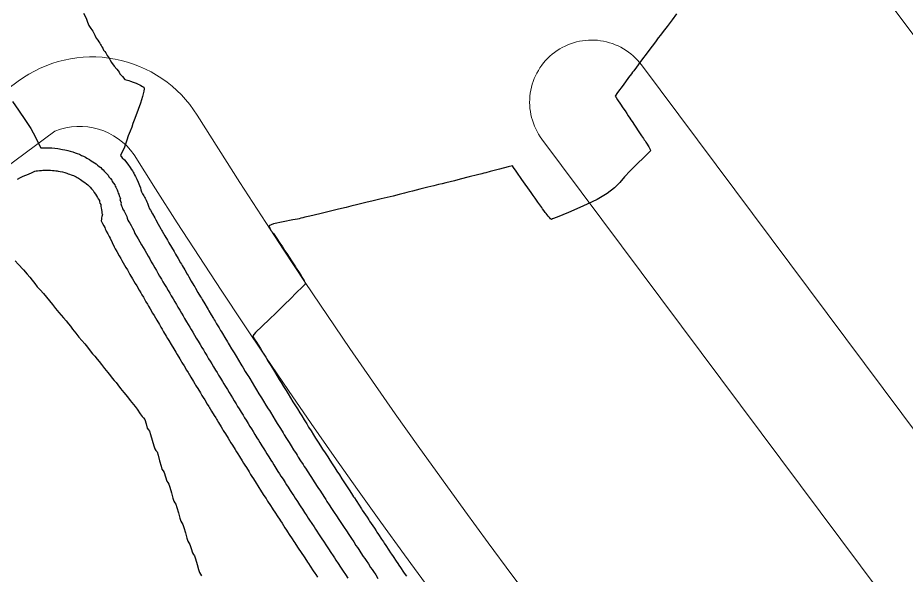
# Model space of a CAD drawing. Header units: millimetres. Extents: x 340454 to 342791, y 6993867 to 6995092.
# Drawn here: x 340914.52 to 340950.31, y 6994681.95 to 6994704.4 of the extents above; entities that cross this region are included whole.
import ezdxf

# ---------------------------------------------------------------- set-up
doc = ezdxf.new("R2010")
doc.units = ezdxf.units.MM
doc.header["$LTSCALE"] = 10
for name, color, linetype in [('T-HM-CURVA_INTERMEDIARIA', 45, 'Continuous'), ('T-HM-CURVA_MESTRA', 20, 'Continuous'), ('URB-Calçadas', 2, 'Continuous'), ('URB-Quadras', 3, 'Continuous')]:
    doc.layers.add(name, color=color, linetype=linetype)

msp = doc.modelspace()

# ---------------------------------------------------------------- linework, layer by layer
at = {"layer": 'T-HM-CURVA_INTERMEDIARIA', "color": 45, "linetype": 'Continuous', "lineweight": -3, "flags": 128}
for points, elevation in [([(340917.168, 6994704.588), (340917.271, 6994704.385), (340917.329, 6994704.222), (340917.381, 6994704.086), (340917.461, 6994703.977), (340917.544, 6994703.868), (340917.621, 6994703.709), (340917.677, 6994703.584), (340917.737, 6994703.505), (340917.788, 6994703.439), (340917.817, 6994703.379), (340917.843, 6994703.323), (340917.875, 6994703.281), (340917.907, 6994703.239), (340917.936, 6994703.176), (340917.972, 6994703.103), (340918.021, 6994703.039), (340918.065, 6994702.985), (340918.088, 6994702.936), (340918.112, 6994702.887), (340918.153, 6994702.835), (340918.199, 6994702.778), (340918.237, 6994702.696), (340918.286, 6994702.597), (340918.401, 6994702.459), (340918.508, 6994702.336), (340918.559, 6994702.269), (340918.599, 6994702.215), (340918.633, 6994702.147), (340918.732, 6994702.033), (340918.832, 6994701.922), (340918.889, 6994701.905), (340918.934, 6994701.89), (340918.985, 6994701.873), (340919.061, 6994701.846), (340919.162, 6994701.81), (340919.28, 6994701.764), (340919.369, 6994701.728), (340919.427, 6994701.703), (340919.479, 6994701.678), (340919.545, 6994701.642), (340919.597, 6994701.606), (340919.609, 6994701.54), (340919.588, 6994701.445), (340919.535, 6994701.227), (340919.461, 6994700.97), (340919.367, 6994700.705), (340919.267, 6994700.454), (340919.2, 6994700.282), (340919.154, 6994700.141), (340919.108, 6994700.001), (340919.045, 6994699.841), (340918.968, 6994699.644), (340918.911, 6994699.477), (340918.857, 6994699.308), (340918.802, 6994699.156), (340918.705, 6994698.974), (340918.655, 6994698.853), (340918.719, 6994698.768), (340918.81, 6994698.685), (340918.909, 6994698.56), (340918.982, 6994698.466), (340919.013, 6994698.42), (340919.044, 6994698.374), (340919.089, 6994698.305), (340919.133, 6994698.237), (340919.161, 6994698.189), (340919.188, 6994698.141), (340919.222, 6994698.079), (340919.262, 6994698.005), (340919.31, 6994697.908), (340919.371, 6994697.777), (340919.422, 6994697.646), (340919.456, 6994697.548), (340919.476, 6994697.473), (340919.497, 6994697.399), (340919.544, 6994697.31), (340919.588, 6994697.232), (340919.615, 6994697.185), (340919.643, 6994697.138), (340919.682, 6994697.06), (340919.718, 6994696.99), (340919.744, 6994696.935), (340919.787, 6994696.823), (340919.829, 6994696.712), (340919.859, 6994696.66), (340919.946, 6994696.508), (340920.036, 6994696.352), (340920.075, 6994696.265), (340920.177, 6994696.086), (340920.282, 6994695.904), (340920.31, 6994695.855), (340920.339, 6994695.805), (340920.442, 6994695.627), (340920.546, 6994695.448), (340920.575, 6994695.397), (340920.604, 6994695.346), (340920.707, 6994695.169), (340920.81, 6994694.991), (340920.84, 6994694.939), (340920.871, 6994694.887), (340920.973, 6994694.712), (340921.076, 6994694.536), (340921.107, 6994694.482), (340921.138, 6994694.429), (340921.24, 6994694.255), (340921.342, 6994694.08), (340921.374, 6994694.026), (340921.406, 6994693.971), (340921.507, 6994693.799), (340921.609, 6994693.625), (340921.642, 6994693.57), (340921.675, 6994693.514), (340921.776, 6994693.343), (340921.877, 6994693.171), (340921.911, 6994693.114), (340921.945, 6994693.057), (340922.045, 6994692.887), (340922.147, 6994692.717), (340922.181, 6994692.659), (340922.215, 6994692.601), (340922.308, 6994692.445), (340922.399, 6994692.292), (340922.432, 6994692.238), (340922.464, 6994692.184), (340922.523, 6994692.084), (340922.626, 6994691.913), (340922.688, 6994691.81), (340922.724, 6994691.75), (340922.76, 6994691.689), (340922.859, 6994691.523), (340922.959, 6994691.357), (340922.996, 6994691.296), (340923.033, 6994691.235), (340923.132, 6994691.07), (340923.232, 6994690.904), (340923.27, 6994690.842), (340923.307, 6994690.78), (340923.406, 6994690.617), (340923.506, 6994690.452), (340923.544, 6994690.389), (340923.582, 6994690.326), (340923.681, 6994690.164), (340923.78, 6994690.001), (340923.819, 6994689.937), (340923.858, 6994689.873), (340923.957, 6994689.711), (340924.056, 6994689.55), (340924.096, 6994689.485), (340924.135, 6994689.419), (340924.233, 6994689.26), (340924.332, 6994689.099), (340924.373, 6994689.033), (340924.413, 6994688.967), (340924.511, 6994688.809), (340924.609, 6994688.65), (340924.65, 6994688.582), (340924.692, 6994688.515), (340924.789, 6994688.358), (340924.886, 6994688.201), (340924.929, 6994688.132), (340924.971, 6994688.063), (340925.068, 6994687.908), (340925.164, 6994687.753), (340925.208, 6994687.682), (340925.252, 6994687.612), (340925.347, 6994687.459), (340925.444, 6994687.305), (340925.488, 6994687.233), (340925.533, 6994687.161), (340925.628, 6994687.01), (340925.724, 6994686.857), (340925.769, 6994686.784), (340925.815, 6994686.711), (340925.911, 6994686.562), (340926.008, 6994686.412), (340926.055, 6994686.338), (340926.103, 6994686.265), (340926.198, 6994686.117), (340926.294, 6994685.969), (340926.343, 6994685.894), (340926.391, 6994685.819), (340926.486, 6994685.672), (340926.582, 6994685.525), (340926.631, 6994685.449), (340926.681, 6994685.373), (340926.775, 6994685.228), (340926.87, 6994685.083), (340926.92, 6994685.006), (340926.971, 6994684.928), (340927.065, 6994684.785), (340927.159, 6994684.641), (340927.21, 6994684.562), (340927.262, 6994684.484), (340927.355, 6994684.342), (340927.449, 6994684.199), (340927.501, 6994684.119), (340927.554, 6994684.04), (340927.607, 6994683.96), (340927.66, 6994683.879), (340927.753, 6994683.738), (340927.847, 6994683.596), (340927.901, 6994683.515), (340927.955, 6994683.433), (340928.047, 6994683.294), (340928.14, 6994683.154), (340928.195, 6994683.071), (340928.251, 6994682.988), (340928.342, 6994682.85), (340928.435, 6994682.711), (340928.491, 6994682.627), (340928.547, 6994682.543), (340928.638, 6994682.407), (340928.73, 6994682.269), (340928.787, 6994682.184), (340928.845, 6994682.099), (340928.935, 6994681.964), (340929.026, 6994681.828)], 708), ([(340941.049, 6994704.561), (340940.871, 6994704.322), (340940.669, 6994704.052), (340940.52, 6994703.854), (340940.409, 6994703.707), (340940.318, 6994703.589), (340940.228, 6994703.471), (340940.12, 6994703.33), (340940.012, 6994703.188), (340939.869, 6994702.996), (340939.645, 6994702.694), (340939.436, 6994702.411), (340939.334, 6994702.273), (340939.284, 6994702.208), (340939.235, 6994702.143), (340939.123, 6994701.993), (340938.898, 6994701.689), (340938.677, 6994701.39), (340938.577, 6994701.252), (340938.618, 6994701.19), (340938.678, 6994701.1), (340938.797, 6994700.921), (340938.892, 6994700.778), (340938.977, 6994700.65), (340939.046, 6994700.547), (340939.111, 6994700.45), (340939.167, 6994700.366), (340939.216, 6994700.293), (340939.265, 6994700.22), (340939.361, 6994700.076), (340939.443, 6994699.954), (340939.485, 6994699.892), (340939.563, 6994699.776), (340939.647, 6994699.651), (340939.684, 6994699.596), (340939.719, 6994699.543), (340939.752, 6994699.492), (340939.783, 6994699.444), (340939.812, 6994699.399), (340939.837, 6994699.36), (340939.866, 6994699.314), (340939.904, 6994699.252), (340939.932, 6994699.204), (340939.96, 6994699.157), (340939.991, 6994699.098), (340940.008, 6994699.043), (340939.93, 6994698.967), (340939.733, 6994698.775), (340939.468, 6994698.518), (340939.187, 6994698.242), (340938.955, 6994697.993), (340938.764, 6994697.77), (340938.554, 6994697.553), (340938.263, 6994697.321), (340937.854, 6994697.09), (340937.285, 6994696.822), (340936.7, 6994696.567), (340936.243, 6994696.376), (340936.058, 6994696.301), (340936.015, 6994696.274), (340935.974, 6994696.306), (340935.931, 6994696.354), (340935.887, 6994696.407), (340935.835, 6994696.474), (340935.802, 6994696.517), (340935.765, 6994696.565), (340935.712, 6994696.637), (340935.657, 6994696.711), (340935.621, 6994696.761), (340935.586, 6994696.811), (340935.47, 6994696.975), (340935.353, 6994697.14), (340935.316, 6994697.193), (340935.279, 6994697.245), (340935.193, 6994697.368), (340935.063, 6994697.553), (340934.961, 6994697.698), (340934.889, 6994697.801), (340934.823, 6994697.894), (340934.773, 6994697.966), (340934.739, 6994698.015), (340934.705, 6994698.063), (340934.593, 6994698.225), (340934.485, 6994698.38), (340934.441, 6994698.442), (340934.276, 6994698.401), (340933.916, 6994698.307), (340933.55, 6994698.211), (340933.368, 6994698.164), (340933.287, 6994698.144), (340933.207, 6994698.124), (340933.041, 6994698.082), (340932.7, 6994697.994), (340932.336, 6994697.9), (340932.103, 6994697.84), (340931.928, 6994697.797), (340931.753, 6994697.755), (340931.608, 6994697.72), (340931.461, 6994697.684), (340931.28, 6994697.64), (340931.039, 6994697.579), (340930.712, 6994697.496), (340930.423, 6994697.423), (340930.296, 6994697.39), (340930.236, 6994697.375), (340930.182, 6994697.362), (340930.092, 6994697.339), (340929.885, 6994697.285), (340929.636, 6994697.222), (340929.4, 6994697.165), (340929.148, 6994697.105), (340928.837, 6994697.031), (340928.539, 6994696.96), (340928.217, 6994696.883), (340927.93, 6994696.814), (340927.74, 6994696.768), (340927.558, 6994696.722), (340927.376, 6994696.676), (340927.112, 6994696.613), (340926.684, 6994696.512), (340926.28, 6994696.416), (340926.084, 6994696.369), (340925.993, 6994696.347), (340925.913, 6994696.327), (340925.846, 6994696.31), (340925.779, 6994696.293), (340925.593, 6994696.26), (340925.206, 6994696.188), (340924.817, 6994696.101), (340924.626, 6994696.023), (340924.71, 6994695.841), (340924.824, 6994695.717), (340924.875, 6994695.638), (340924.954, 6994695.516), (340925.051, 6994695.368), (340925.105, 6994695.284), (340925.16, 6994695.199), (340925.217, 6994695.112), (340925.277, 6994695.02), (340925.348, 6994694.911), (340925.446, 6994694.762), (340925.541, 6994694.615), (340925.647, 6994694.454), (340925.699, 6994694.375), (340925.732, 6994694.324), (340925.764, 6994694.276), (340925.798, 6994694.222), (340925.849, 6994694.143), (340925.894, 6994694.072), (340925.928, 6994694.018), (340925.962, 6994693.963), (340926.01, 6994693.882), (340926.055, 6994693.803), (340926.093, 6994693.73), (340926.109, 6994693.683), (340926.069, 6994693.648), (340925.973, 6994693.554), (340925.748, 6994693.333), (340925.483, 6994693.073), (340925.278, 6994692.87), (340925.115, 6994692.709), (340924.91, 6994692.506), (340924.659, 6994692.268), (340924.356, 6994691.985), (340924.098, 6994691.734), (340923.985, 6994691.59), (340924.034, 6994691.47), (340924.133, 6994691.344), (340924.202, 6994691.23), (340924.293, 6994691.079), (340924.405, 6994690.895), (340924.503, 6994690.735), (340924.58, 6994690.607), (340924.678, 6994690.446), (340924.776, 6994690.286), (340924.854, 6994690.159), (340924.952, 6994689.998), (340925.05, 6994689.838), (340925.128, 6994689.711), (340925.227, 6994689.55), (340925.325, 6994689.39), (340925.403, 6994689.263), (340925.502, 6994689.103), (340925.601, 6994688.943), (340925.68, 6994688.816), (340925.779, 6994688.656), (340925.878, 6994688.496), (340925.957, 6994688.369), (340926.056, 6994688.21), (340926.155, 6994688.05), (340926.234, 6994687.923), (340926.334, 6994687.764), (340926.434, 6994687.604), (340926.513, 6994687.477), (340926.613, 6994687.318), (340926.714, 6994687.16), (340926.795, 6994687.034), (340926.898, 6994686.876), (340927, 6994686.717), (340927.081, 6994686.592), (340927.183, 6994686.434), (340927.286, 6994686.276), (340927.367, 6994686.15), (340927.47, 6994685.992), (340927.573, 6994685.835), (340927.654, 6994685.709), (340927.757, 6994685.552), (340927.888, 6994685.351), (340927.998, 6994685.183), (340928.045, 6994685.111), (340928.074, 6994685.068), (340928.142, 6994684.964), (340928.266, 6994684.775), (340928.334, 6994684.671), (340928.365, 6994684.625), (340928.395, 6994684.579), (340928.463, 6994684.476), (340928.588, 6994684.287), (340928.656, 6994684.183), (340928.689, 6994684.134), (340928.757, 6994684.032), (340928.881, 6994683.845), (340928.949, 6994683.742), (340928.983, 6994683.69), (340929.051, 6994683.589), (340929.174, 6994683.403), (340929.242, 6994683.301), (340929.278, 6994683.247), (340929.346, 6994683.146), (340929.469, 6994682.962), (340929.536, 6994682.861), (340929.574, 6994682.804), (340929.642, 6994682.704), (340929.764, 6994682.522), (340929.831, 6994682.421), (340929.871, 6994682.362), (340929.938, 6994682.262), (340930.06, 6994682.082), (340930.127, 6994681.982), (340930.169, 6994681.92)], 707), ([(340914.3, 6994701.031), (340914.544, 6994700.682), (340914.824, 6994700.272), (340915.039, 6994699.938), (340915.227, 6994699.59), (340915.372, 6994699.292), (340915.44, 6994699.159), (340915.514, 6994699.159), (340915.579, 6994699.168), (340915.647, 6994699.168), (340915.733, 6994699.167), (340915.798, 6994699.165), (340915.893, 6994699.16), (340916.011, 6994699.149), (340916.125, 6994699.138), (340916.196, 6994699.126), (340916.254, 6994699.117), (340916.324, 6994699.105), (340916.406, 6994699.088), (340916.474, 6994699.073), (340916.529, 6994699.057), (340916.63, 6994699.031), (340916.737, 6994699.003), (340916.824, 6994698.968), (340916.911, 6994698.937), (340916.998, 6994698.905), (340917.087, 6994698.861), (340917.161, 6994698.828), (340917.241, 6994698.791), (340917.303, 6994698.756), (340917.353, 6994698.726), (340917.412, 6994698.689), (340917.479, 6994698.648), (340917.542, 6994698.606), (340917.607, 6994698.563), (340917.673, 6994698.519), (340917.731, 6994698.465), (340917.791, 6994698.42), (340917.859, 6994698.368), (340917.909, 6994698.319), (340917.954, 6994698.273), (340917.995, 6994698.231), (340918.035, 6994698.189), (340918.099, 6994698.122), (340918.155, 6994698.062), (340918.189, 6994697.999), (340918.249, 6994697.931), (340918.307, 6994697.865), (340918.317, 6994697.812), (340918.367, 6994697.748), (340918.421, 6994697.677), (340918.441, 6994697.628), (340918.461, 6994697.579), (340918.488, 6994697.527), (340918.514, 6994697.478), (340918.545, 6994697.393), (340918.565, 6994697.345), (340918.587, 6994697.293), (340918.62, 6994697.208), (340918.648, 6994697.131), (340918.634, 6994697.081), (340918.661, 6994697.017), (340918.687, 6994696.952), (340918.669, 6994696.906), (340918.696, 6994696.828), (340918.716, 6994696.771), (340918.74, 6994696.709), (340918.77, 6994696.657), (340918.799, 6994696.611), (340918.84, 6994696.539), (340918.881, 6994696.457), (340918.904, 6994696.394), (340918.926, 6994696.333), (340918.955, 6994696.258), (340918.992, 6994696.192), (340919.03, 6994696.126), (340919.08, 6994696.042), (340919.139, 6994695.937), (340919.185, 6994695.833), (340919.235, 6994695.721), (340919.295, 6994695.614), (340919.362, 6994695.5), (340919.432, 6994695.38), (340919.501, 6994695.26), (340919.564, 6994695.15), (340919.628, 6994695.04), (340919.698, 6994694.919), (340919.767, 6994694.799), (340919.831, 6994694.69), (340919.894, 6994694.58), (340919.964, 6994694.459), (340920.034, 6994694.339), (340920.098, 6994694.23), (340920.161, 6994694.121), (340920.232, 6994694), (340920.303, 6994693.879), (340920.366, 6994693.771), (340920.429, 6994693.662), (340920.501, 6994693.541), (340920.572, 6994693.42), (340920.635, 6994693.312), (340920.698, 6994693.204), (340920.77, 6994693.082), (340920.842, 6994692.961), (340920.905, 6994692.854), (340920.968, 6994692.746), (340921.041, 6994692.624), (340921.113, 6994692.503), (340921.176, 6994692.396), (340921.239, 6994692.289), (340921.314, 6994692.162), (340921.384, 6994692.045), (340921.442, 6994691.948), (340921.5, 6994691.85), (340921.562, 6994691.746), (340921.633, 6994691.627), (340921.705, 6994691.507), (340921.783, 6994691.376), (340921.863, 6994691.244), (340921.931, 6994691.13), (340921.994, 6994691.025), (340922.057, 6994690.92), (340922.131, 6994690.797), (340922.205, 6994690.674), (340922.268, 6994690.569), (340922.331, 6994690.465), (340922.406, 6994690.341), (340922.48, 6994690.218), (340922.543, 6994690.114), (340922.606, 6994690.01), (340922.682, 6994689.886), (340922.757, 6994689.762), (340922.82, 6994689.659), (340922.883, 6994689.555), (340922.958, 6994689.431), (340923.034, 6994689.307), (340923.097, 6994689.204), (340923.16, 6994689.101), (340923.236, 6994688.976), (340923.312, 6994688.853), (340923.374, 6994688.75), (340923.437, 6994688.648), (340923.514, 6994688.522), (340923.59, 6994688.398), (340923.653, 6994688.297), (340923.715, 6994688.196), (340923.793, 6994688.07), (340923.87, 6994687.945), (340923.932, 6994687.845), (340923.993, 6994687.746), (340924.072, 6994687.618), (340924.151, 6994687.492), (340924.212, 6994687.393), (340924.273, 6994687.295), (340924.353, 6994687.166), (340924.432, 6994687.039), (340924.493, 6994686.942), (340924.553, 6994686.846), (340924.634, 6994686.715), (340924.715, 6994686.587), (340924.774, 6994686.491), (340924.834, 6994686.396), (340924.916, 6994686.265), (340924.998, 6994686.135), (340925.058, 6994686.042), (340925.118, 6994685.949), (340925.203, 6994685.817), (340925.287, 6994685.687), (340925.346, 6994685.595), (340925.406, 6994685.503), (340925.491, 6994685.371), (340925.576, 6994685.239), (340925.635, 6994685.149), (340925.694, 6994685.058), (340925.781, 6994684.925), (340925.867, 6994684.792), (340925.925, 6994684.703), (340925.983, 6994684.614), (340926.071, 6994684.479), (340926.158, 6994684.346), (340926.215, 6994684.258), (340926.273, 6994684.17), (340926.362, 6994684.035), (340926.45, 6994683.9), (340926.507, 6994683.814), (340926.564, 6994683.727), (340926.636, 6994683.617), (340926.743, 6994683.454), (340926.852, 6994683.29), (340926.925, 6994683.179), (340926.981, 6994683.094), (340927.037, 6994683.01), (340927.129, 6994682.87), (340927.221, 6994682.732), (340927.276, 6994682.648), (340927.332, 6994682.565), (340927.425, 6994682.425), (340927.518, 6994682.285), (340927.573, 6994682.203), (340927.627, 6994682.121), (340927.722, 6994681.98), (340927.816, 6994681.839)], 709), ([(340914.406, 6994694.621), (340914.535, 6994694.479), (340914.743, 6994694.255), (340914.899, 6994694.081), (340915, 6994693.957), (340915.098, 6994693.832), (340915.197, 6994693.704), (340915.304, 6994693.573), (340915.418, 6994693.444), (340915.554, 6994693.294), (340915.679, 6994693.151), (340915.8, 6994693.002), (340915.918, 6994692.85), (340916.039, 6994692.695), (340916.165, 6994692.54), (340916.264, 6994692.425), (340916.353, 6994692.326), (340916.459, 6994692.203), (340916.558, 6994692.081), (340916.635, 6994691.981), (340916.727, 6994691.864), (340916.857, 6994691.699), (340916.979, 6994691.547), (340917.096, 6994691.411), (340917.213, 6994691.275), (340917.325, 6994691.136), (340917.439, 6994690.989), (340917.528, 6994690.876), (340917.62, 6994690.769), (340917.713, 6994690.661), (340917.791, 6994690.563), (340917.892, 6994690.435), (340918.015, 6994690.279), (340918.144, 6994690.115), (340918.252, 6994689.978), (340918.323, 6994689.89), (340918.4, 6994689.8), (340918.477, 6994689.71), (340918.548, 6994689.62), (340918.659, 6994689.48), (340918.793, 6994689.31), (340918.931, 6994689.134), (340919.048, 6994688.987), (340919.114, 6994688.904), (340919.178, 6994688.829), (340919.241, 6994688.754), (340919.324, 6994688.639), (340919.45, 6994688.46), (340919.527, 6994688.352), (340919.582, 6994688.291), (340919.633, 6994688.227), (340919.684, 6994688.047), (340919.732, 6994687.871), (340919.78, 6994687.813), (340919.828, 6994687.755), (340919.868, 6994687.624), (340919.932, 6994687.395), (340919.994, 6994687.171), (340920.033, 6994687.043), (340920.08, 6994686.983), (340920.127, 6994686.922), (340920.166, 6994686.792), (340920.228, 6994686.567), (340920.288, 6994686.347), (340920.326, 6994686.22), (340920.372, 6994686.158), (340920.418, 6994686.095), (340920.469, 6994685.919), (340920.519, 6994685.745), (340920.562, 6994685.685), (340920.605, 6994685.626), (340920.643, 6994685.499), (340920.705, 6994685.277), (340920.764, 6994685.059), (340920.801, 6994684.935), (340920.844, 6994684.874), (340920.887, 6994684.812), (340920.926, 6994684.686), (340920.987, 6994684.467), (340921.047, 6994684.253), (340921.084, 6994684.129), (340921.127, 6994684.066), (340921.17, 6994684.002), (340921.209, 6994683.877), (340921.27, 6994683.661), (340921.33, 6994683.449), (340921.367, 6994683.326), (340921.41, 6994683.261), (340921.453, 6994683.195), (340921.503, 6994683.026), (340921.553, 6994682.858), (340921.593, 6994682.795), (340921.634, 6994682.732), (340921.673, 6994682.608), (340921.736, 6994682.392), (340921.797, 6994682.18), (340921.835, 6994682.058), (340921.876, 6994681.994), (340921.916, 6994681.929)], 711)]:
    msp.add_lwpolyline(points, dxfattribs=dict(at, elevation=elevation))
at = {"layer": 'T-HM-CURVA_MESTRA', "color": 20, "linetype": 'Continuous', "lineweight": -3, "elevation": 710, "flags": 128}
msp.add_lwpolyline([(340914.507, 6994697.907), (340914.624, 6994697.966), (340914.733, 6994698.02), (340914.838, 6994698.066), (340914.945, 6994698.111), (340915.095, 6994698.176), (340915.199, 6994698.221), (340915.255, 6994698.234), (340915.312, 6994698.238), (340915.388, 6994698.253), (340915.467, 6994698.255), (340915.523, 6994698.263), (340915.587, 6994698.271), (340915.659, 6994698.268), (340915.728, 6994698.263), (340915.784, 6994698.267), (340915.839, 6994698.27), (340915.914, 6994698.259), (340915.98, 6994698.249), (340916.044, 6994698.243), (340916.097, 6994698.234), (340916.148, 6994698.226), (340916.222, 6994698.212), (340916.312, 6994698.201), (340916.406, 6994698.169), (340916.491, 6994698.15), (340916.552, 6994698.123), (340916.606, 6994698.103), (340916.665, 6994698.081), (340916.714, 6994698.067), (340916.763, 6994698.052), (340916.817, 6994698.02), (340916.864, 6994697.991), (340916.912, 6994697.965), (340916.965, 6994697.947), (340917.006, 6994697.917), (340917.047, 6994697.886), (340917.097, 6994697.853), (340917.153, 6994697.813), (340917.212, 6994697.77), (340917.279, 6994697.715), (340917.332, 6994697.676), (340917.375, 6994697.635), (340917.436, 6994697.583), (340917.488, 6994697.511), (340917.552, 6994697.453), (340917.599, 6994697.372), (340917.647, 6994697.3), (340917.691, 6994697.229), (340917.723, 6994697.168), (340917.756, 6994697.108), (340917.803, 6994697.045), (340917.814, 6994696.993), (340917.824, 6994696.942), (340917.859, 6994696.889), (340917.865, 6994696.801), (340917.877, 6994696.746), (340917.891, 6994696.663), (340917.897, 6994696.608), (340917.902, 6994696.53), (340917.925, 6994696.484), (340917.9, 6994696.404), (340917.892, 6994696.345), (340917.885, 6994696.288), (340917.871, 6994696.22), (340917.928, 6994696.123), (340917.988, 6994696.026), (340918.029, 6994695.953), (340918.034, 6994695.903), (340918.063, 6994695.852), (340918.081, 6994695.803), (340918.141, 6994695.699), (340918.202, 6994695.591), (340918.242, 6994695.523), (340918.318, 6994695.351), (340918.396, 6994695.178), (340918.443, 6994695.095), (340918.501, 6994694.994), (340918.604, 6994694.816), (340918.662, 6994694.715), (340918.71, 6994694.632), (340918.768, 6994694.531), (340918.871, 6994694.353), (340918.93, 6994694.253), (340918.978, 6994694.169), (340919.037, 6994694.069), (340919.14, 6994693.891), (340919.198, 6994693.791), (340919.247, 6994693.706), (340919.306, 6994693.606), (340919.409, 6994693.43), (340919.467, 6994693.329), (340919.517, 6994693.244), (340919.576, 6994693.145), (340919.679, 6994692.969), (340919.737, 6994692.869), (340919.788, 6994692.783), (340919.846, 6994692.683), (340919.95, 6994692.508), (340920.008, 6994692.408), (340920.059, 6994692.322), (340920.118, 6994692.223), (340920.221, 6994692.048), (340920.28, 6994691.948), (340920.306, 6994691.905), (340920.332, 6994691.862), (340920.391, 6994691.762), (340920.495, 6994691.587), (340920.553, 6994691.489), (340920.601, 6994691.409), (340920.699, 6994691.245), (340920.803, 6994691.069), (340920.841, 6994691.006), (340920.879, 6994690.942), (340920.942, 6994690.838), (340921.044, 6994690.667), (340921.101, 6994690.571), (340921.128, 6994690.527), (340921.154, 6994690.483), (340921.214, 6994690.385), (340921.318, 6994690.212), (340921.377, 6994690.113), (340921.404, 6994690.069), (340921.43, 6994690.025), (340921.49, 6994689.926), (340921.594, 6994689.754), (340921.653, 6994689.656), (340921.68, 6994689.611), (340921.707, 6994689.567), (340921.767, 6994689.469), (340921.871, 6994689.297), (340921.931, 6994689.198), (340921.958, 6994689.154), (340921.985, 6994689.109), (340922.045, 6994689.011), (340922.149, 6994688.84), (340922.209, 6994688.742), (340922.236, 6994688.697), (340922.263, 6994688.652), (340922.323, 6994688.554), (340922.428, 6994688.383), (340922.488, 6994688.286), (340922.515, 6994688.241), (340922.543, 6994688.196), (340922.603, 6994688.098), (340922.708, 6994687.927), (340922.768, 6994687.83), (340922.794, 6994687.786), (340922.821, 6994687.743), (340922.882, 6994687.645), (340922.988, 6994687.473), (340923.049, 6994687.375), (340923.101, 6994687.29), (340923.162, 6994687.192), (340923.269, 6994687.018), (340923.33, 6994686.92), (340923.381, 6994686.838), (340923.443, 6994686.739), (340923.552, 6994686.564), (340923.613, 6994686.466), (340923.662, 6994686.386), (340923.725, 6994686.287), (340923.834, 6994686.111), (340923.896, 6994686.012), (340923.945, 6994685.935), (340924.007, 6994685.835), (340924.118, 6994685.658), (340924.181, 6994685.559), (340924.228, 6994685.485), (340924.292, 6994685.385), (340924.407, 6994685.208), (340924.47, 6994685.109), (340924.517, 6994685.038), (340924.581, 6994684.938), (340924.697, 6994684.76), (340924.761, 6994684.66), (340924.806, 6994684.591), (340924.871, 6994684.491), (340924.988, 6994684.312), (340925.053, 6994684.212), (340925.096, 6994684.145), (340925.161, 6994684.045), (340925.279, 6994683.864), (340925.345, 6994683.764), (340925.387, 6994683.7), (340925.453, 6994683.599), (340925.572, 6994683.417), (340925.638, 6994683.316), (340925.678, 6994683.255), (340925.721, 6994683.19), (340925.817, 6994683.044), (340925.932, 6994682.869), (340926.049, 6994682.693), (340926.147, 6994682.544), (340926.19, 6994682.479), (340926.227, 6994682.423), (340926.295, 6994682.32), (340926.419, 6994682.133), (340926.487, 6994682.031), (340926.523, 6994681.977), (340926.592, 6994681.873)], dxfattribs=at)
at = {"layer": 'URB-Calçadas', "lineweight": 0}
for points in [[(341462.148, 6994583.263), (341455.773, 6994517.546, -0.469604), (341447.481, 6994511.319), (341447.481, 6994511.319), (341323.425, 6994526.082, 2.505871), (341322.711, 6994515.09), (341446.721, 6994500.318, -0.457908), (341453.358, 6994492.643), (341448.538, 6994442.956, -0.398793), (341439.073, 6994435.65), (341439.073, 6994435.65, -0.034561), (341322.289, 6994451.995, -0.062194), (341256.159, 6994486.217), (341063.331, 6994608.261), (340993.59, 6994654.346), (340972.95, 6994673.775), (340891.463, 6994782.889, -0.419832), (340892.118, 6994787.121), (340913.215, 6994802.257)], [(340936.14, 6994703.01, 0.414214), (340935.633, 6994699.511), (340962.09, 6994664.085), (340987.44, 6994640.222, 0.042835), (340987.775, 6994639.957), (340991.732, 6994637.342, 0.414214), (340995.196, 6994638.049), (340995.237, 6994638.111, 0.414214), (340994.53, 6994641.575), (340990.393, 6994644.309), (340965.835, 6994667.426), (340939.639, 6994702.502, 0.414214), (340936.14, 6994703.01), (340936.14, 6994703.01)]]:
    msp.add_lwpolyline(points, format="xyb", dxfattribs=at)
msp.add_lwpolyline([(340921.742, 6994700.481, 0.094654), (340991.015, 6994625.824, -0.393922), (340992.278, 6994619.122), (340962.536, 6994572.131, -0.431332), (340955.397, 6994570.742, -0.094281), (340868.599, 6994661.986, -0.395176), (340869.824, 6994668.711), (340914.527, 6994701.845, -0.437425)], format="xyb", close=True, dxfattribs=at)
at = {"layer": 'URB-Quadras', "color": 252, "lineweight": 0}
msp.add_lwpolyline([(340916.015, 6994699.837, -0.34802), (340919.199, 6994698.89, 0.094654), (340989.238, 6994623.407, -0.296347), (340990.165, 6994620.459), (340960.424, 6994573.468, -0.431332), (340956.854, 6994572.773, -0.094281), (340870.7, 6994663.34, -0.395176), (340871.313, 6994666.703)], format="xyb", close=True, dxfattribs=at)

doc.saveas('drawing.dxf')
